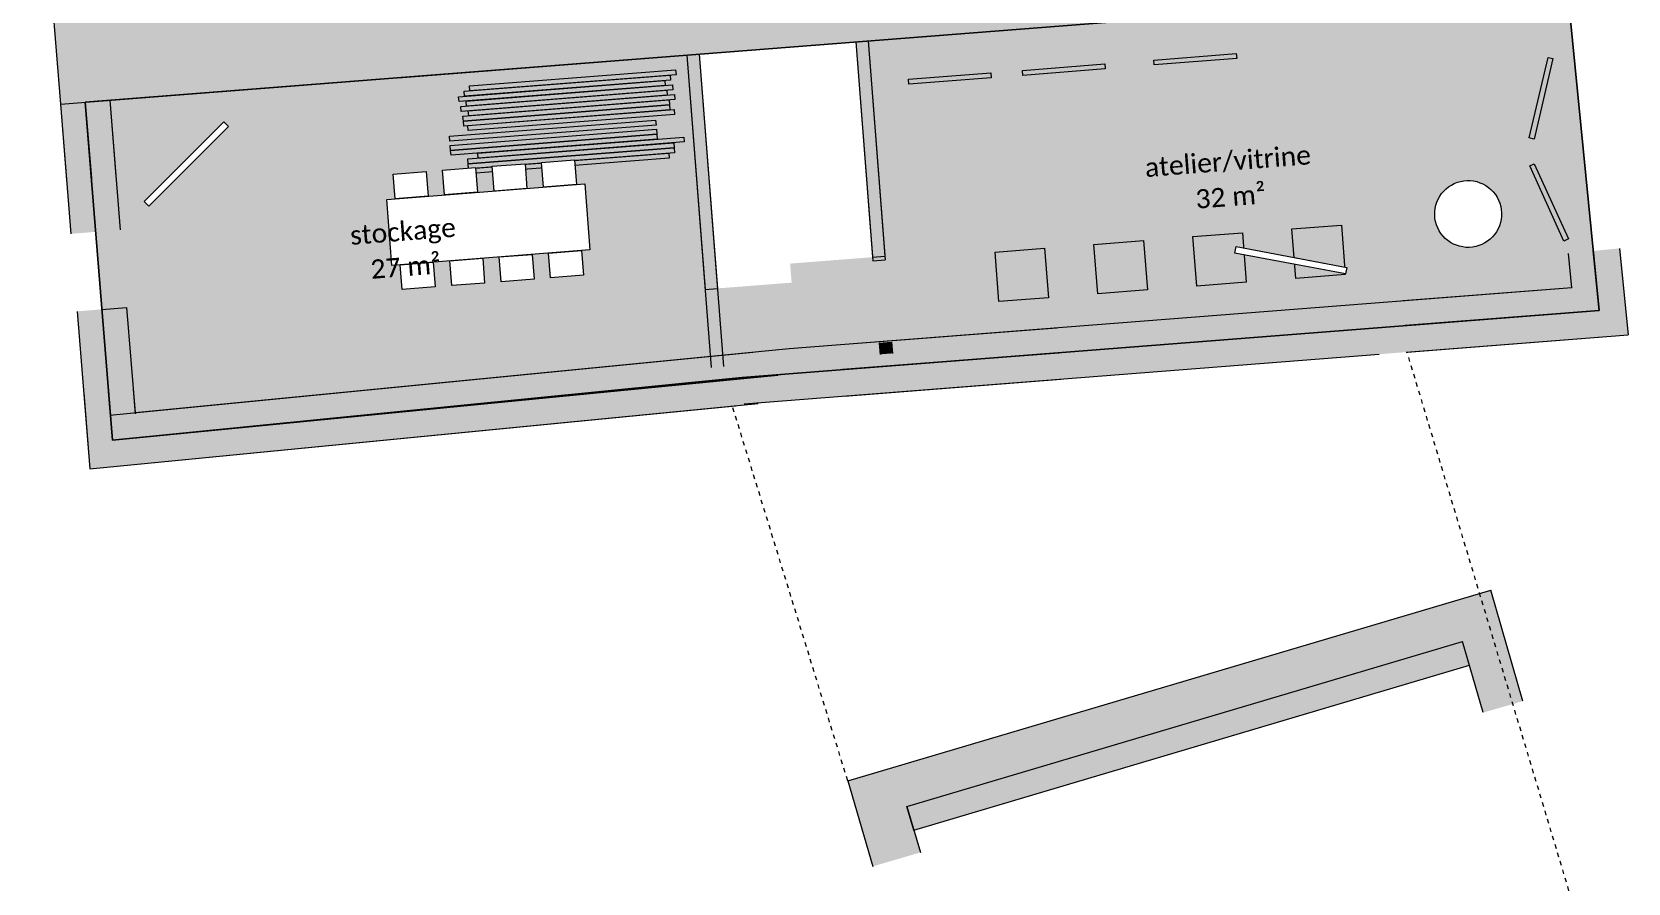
# Model space of a CAD drawing. Header units: centimetres. Extents: x 10781134 to 11746451, y 12092156 to 13482166.
# Drawn here: x 11710061 to 11711991, y 12096454 to 12097483 of the extents above; entities that cross this region are included whole.
import ezdxf

# ---------------------------------------------------------------- set-up
doc = ezdxf.new("R2010")
doc.units = ezdxf.units.CM
doc.header["$LTSCALE"] = 5
doc.linetypes.add('Lijnpatroon-1', pattern=[2.12, 1.06, -1.06])
doc.linetypes.add('Lijnpatroon-11', pattern=[1.058075, 0.705383, -0.352692])
for name, color, linetype, lineweight, true_color in [('_Nieuw-1 stippelijn', 7, 'Lijnpatroon-1', 5, 0xc2324a9a), ('_Nieuw-4 massa', 7, 'Continuous', 5, 0xc2324a9a), ('Lijnen-meubilair los', 7, 'Continuous', 5, 0xc24c4c4c), ('Oppervlakte-netto', 5, 'Continuous', 5, 0xc20000ff)]:
    doc.layers.add(name, color=color, linetype=linetype, lineweight=lineweight, true_color=true_color)
for name, color, linetype, lineweight in [('Bestaand-4 massa', 7, 'Continuous', 5), ('Lijnen-meubilair vast', 7, 'Continuous', 5), ('Tekst-ruimtelabel', 7, 'Lijnpatroon-11', 13)]:
    doc.layers.add(name, color=color, linetype=linetype, lineweight=lineweight)
doc.layers.add('Tekst-ruimtelabel-corrigé', color=7, linetype='Lijnpatroon-11')
doc.styles.add('Corbel', font='')
doc.styles.get('Corbel').set_extended_font_data('Corbel')

# ---------------------------------------------------------------- blocks, each defined once
blk = doc.blocks.new('Groep-28')
at = {"color": 255}
blk.add_wipeout([(-4299136.7, -3891869.4), (-4298897.5, -3891850.7), (-4298891.2, -3891930.4), (-4299130.5, -3891949.2)], dxfattribs=at).dxf.layer = 'Lijnen-meubilair los'
at = {"layer": 'Lijnen-meubilair los', "flags": 128}
blk.add_lwpolyline([(-4299136.7, -3891869.4), (-4298897.5, -3891850.7), (-4298891.2, -3891930.4), (-4299130.5, -3891949.2)], close=True, dxfattribs=at)
at = {"color": 255}
for points in [[(-4299126.8, -3891868.6), (-4299129.1, -3891838.7), (-4299089.2, -3891835.6), (-4299086.9, -3891865.5)], [(-4299066.9, -3891863.9), (-4299069.3, -3891834), (-4299029.4, -3891830.9), (-4299027.1, -3891860.8)], [(-4299007.1, -3891859.3), (-4299009.5, -3891829.3), (-4298969.6, -3891826.2), (-4298967.3, -3891856.1)], [(-4298947.3, -3891854.6), (-4298949.7, -3891824.7), (-4298909.8, -3891821.5), (-4298907.4, -3891851.4)], [(-4298998.5, -3891968.9), (-4299000.9, -3891939), (-4298961, -3891935.9), (-4298958.7, -3891965.8)], [(-4298938.7, -3891964.2), (-4298941.1, -3891934.3), (-4298901.2, -3891931.2), (-4298898.8, -3891961.1)], [(-4299118.2, -3891978.3), (-4299120.5, -3891948.4), (-4299080.6, -3891945.3), (-4299078.3, -3891975.2)], [(-4299058.3, -3891973.6), (-4299060.7, -3891943.7), (-4299020.8, -3891940.6), (-4299018.5, -3891970.5)]]:
    blk.add_wipeout(points, dxfattribs=at).dxf.layer = 'Lijnen-meubilair los'
at = {"layer": 'Lijnen-meubilair los', "flags": 128}
for points in [[(-4299126.8, -3891868.6), (-4299129.1, -3891838.7), (-4299089.2, -3891835.6), (-4299086.9, -3891865.5)], [(-4299066.9, -3891863.9), (-4299069.3, -3891834), (-4299029.4, -3891830.9), (-4299027.1, -3891860.8)], [(-4299007.1, -3891859.3), (-4299009.5, -3891829.3), (-4298969.6, -3891826.2), (-4298967.3, -3891856.1)], [(-4298947.3, -3891854.6), (-4298949.7, -3891824.7), (-4298909.8, -3891821.5), (-4298907.4, -3891851.4)], [(-4298998.5, -3891968.9), (-4299000.9, -3891939), (-4298961, -3891935.9), (-4298958.7, -3891965.8)], [(-4298938.7, -3891964.2), (-4298941.1, -3891934.3), (-4298901.2, -3891931.2), (-4298898.8, -3891961.1)], [(-4299118.2, -3891978.3), (-4299120.5, -3891948.4), (-4299080.6, -3891945.3), (-4299078.3, -3891975.2)], [(-4299058.3, -3891973.6), (-4299060.7, -3891943.7), (-4299020.8, -3891940.6), (-4299018.5, -3891970.5)]]:
    blk.add_lwpolyline(points, close=True, dxfattribs=at)

msp = doc.modelspace()

# ---------------------------------------------------------------- hatches: boundary and pattern name
at = {"layer": 'Oppervlakte-netto', "linetype": 'Continuous', "lineweight": 0, "true_color": 0x0000bf}
msp.add_hatch(color=33, dxfattribs=at).paths.add_polyline_path([(11710163, 12097308.6), (11710133.2, 12097306.2), (11710154, 12097049), (11710183.7, 12097051.4), (11710186, 12097022.4), (11710881.6, 12097090.5), (11710853.1, 12097455), (11710155.6, 12097400.4)])
at = {"layer": 'Tekst-ruimtelabel', "linetype": 'Continuous', "lineweight": 0, "true_color": 0x0000bf}
msp.add_hatch(color=41, dxfattribs=at).paths.add_polyline_path([(11711719.4, 12097157.9), (11711923.5, 12097173.8), (11711919.4, 12097215.3), (11711949.3, 12097218.3), (11711922, 12097496.9), (11711892.1, 12097494), (11711888.1, 12097535.5), (11711888.8, 12097536.1), (11711072.4, 12097472.2), (11711079.8, 12097380.3), (11711084.5, 12097318.3), (11711100.8, 12097109.5), (11711300.6, 12097125.1), (11711303, 12097095.2), (11711721.7, 12097128)])

# ---------------------------------------------------------------- linework, layer by layer
at = {"layer": '_Nieuw-1 stippelijn'}
for p, q in [((11711941.3, 12096373.9), (11711724.2, 12097096.1)), ((11711047.8, 12096577.8), (11710908.4, 12097030.8))]:
    msp.add_line(p, q, dxfattribs=at)
at = {"layer": '_Nieuw-4 massa'}
for p, q in [((11711057.5, 12097471), (11711078.2, 12097206.4)), ((11711057.5, 12097471), (11711077.9, 12097210.8)), ((11711072.4, 12097472.2), (11711093.1, 12097207.6)), ((11711072.4, 12097472.2), (11711092.8, 12097211.9)), ((11710853.1, 12097455), (11710882.7, 12097077.3)), ((11710868.1, 12097456.2), (11710897.6, 12097078.5)), ((11710868.1, 12097456.1), (11710890.2, 12097173)), ((11710125.7, 12097398), (11710133.1, 12097306.2)), ((11710125.7, 12097398), (11710138.3, 12097241.4)), ((11710155.6, 12097400.4), (11710163, 12097308.6)), ((11710155.6, 12097400.4), (11710168.2, 12097243.8)), ((11711956.3, 12097146.3), (11711949.3, 12097218.3)), ((11711956.3, 12097146.3), (11711949.3, 12097218.3)), ((11711077.9, 12097210.8), (11711092.8, 12097211.9)), ((11711078.2, 12097206.4), (11711093.1, 12097207.6)), ((11711923.5, 12097173.8), (11711919.4, 12097215.3)), ((11711923.5, 12097173.8), (11711919.4, 12097215.3)), ((11710875.3, 12097171.9), (11710890.2, 12097173)), ((11711923.5, 12097173.8), (11711719.4, 12097157.9)), ((11710146, 12097147.7), (11710175.9, 12097150.1)), ((11710146, 12097147.7), (11710158.7, 12096989.6)), ((11710175.9, 12097150.1), (11710186.2, 12097022.5)), ((11711956.3, 12097146.3), (11710979.9, 12097069.9)), ((11711956.3, 12097146.3), (11711721.7, 12097128)), ((11711300.6, 12097125.1), (11711039.1, 12097104.7)), ((11711086, 12097106.7), (11711100.9, 12097107.9)), ((11711086, 12097106.7), (11711087, 12097093.3)), ((11711100.9, 12097107.9), (11711102, 12097094.5)), ((11710933.3, 12097095.5), (11710155.8, 12097019.5)), ((11710977.2, 12097099.8), (11710186.2, 12097022.5)), ((11711303, 12097095.2), (11711041.5, 12097074.8)), ((11710979.9, 12097069.9), (11710158.7, 12096989.6)), ((11710936.2, 12097065.7), (11710158.7, 12096989.6)), ((11710153.8, 12097049), (11710156.2, 12097018.8)), ((11710183.7, 12097051.4), (11710186.1, 12097021.2)), ((11711119.4, 12096546.9), (11711791.2, 12096746.1)), ((11711127.9, 12096518.1), (11711799.7, 12096717.4)), ((11711127.9, 12096518.1), (11711119.4, 12096546.9))]:
    msp.add_line(p, q, dxfattribs=at)
at = {"layer": '_Nieuw-4 massa', "color": 175, "true_color": 0x0000ff}
for points in [[(11711057.5, 12097471), (11711072.4, 12097472.2), (11711078.2, 12097206.4), (11711093.1, 12097207.6)], [(11711057.5, 12097471), (11711072.4, 12097472.2), (11711077.9, 12097210.8), (11711092.8, 12097211.9)], [(11710853.1, 12097455), (11710868.1, 12097456.2), (11710882.7, 12097077.3), (11710897.6, 12097078.5)], [(11710125.7, 12097398), (11710155.6, 12097400.4), (11710133.1, 12097306.2), (11710163, 12097308.6)], [(11710125.7, 12097398), (11710155.6, 12097400.4), (11710138.3, 12097241.4), (11710168.2, 12097243.8)], [(11711956.3, 12097146.3), (11711923.5, 12097173.8), (11711949.3, 12097218.3), (11711919.4, 12097215.3)], [(11711956.3, 12097146.3), (11711923.5, 12097173.8), (11711949.3, 12097218.3), (11711919.4, 12097215.3)], [(11711923.5, 12097173.8), (11711956.3, 12097146.3), (11711719.4, 12097157.9), (11711721.7, 12097128)], [(11710146, 12097147.7), (11710175.9, 12097150.1), (11710158.7, 12096989.6), (11710186.2, 12097022.5)], [(11711300.6, 12097125.1), (11711303, 12097095.2), (11711039.1, 12097104.7), (11711041.5, 12097074.8)], [(11711086, 12097106.7), (11711100.9, 12097107.9), (11711087, 12097093.3), (11711102, 12097094.5)], [(11710933.3, 12097095.5), (11710936.2, 12097065.7), (11710155.8, 12097019.5), (11710158.7, 12096989.6)], [(11710977.2, 12097099.8), (11710979.9, 12097069.9), (11710186.2, 12097022.5), (11710158.7, 12096989.6)], [(11710153.8, 12097049), (11710183.7, 12097051.4), (11710156.2, 12097018.8), (11710186.1, 12097021.2)], [(11711127.9, 12096518.1), (11711119.4, 12096546.9), (11711799.7, 12096717.4), (11711791.2, 12096746.1)]]:
    msp.add_solid(points, dxfattribs=at)
at = {"layer": 'Bestaand-4 massa'}
for p, q in [((11710014.9, 12098404.4), (11710095.8, 12097395.6)), ((11710067.7, 12097745.8), (11710095.8, 12097395.6)), ((11710504.4, 12097427.7), (11711537.1, 12097508.6)), ((11711072.4, 12097472.2), (11711576.9, 12097511.7)), ((11710868.1, 12097456.1), (11711057.5, 12097471)), ((11710125.9, 12097398), (11710379.8, 12097417.9)), ((11710095.8, 12097395.6), (11710096, 12097395.7)), ((11710096, 12097395.7), (11710103.4, 12097303.8)), ((11710096, 12097395.7), (11710108.6, 12097239)), ((11710125.9, 12097398), (11710133.3, 12097306.2)), ((11710125.9, 12097398), (11710138.5, 12097241.4)), ((11711949.3, 12097218.3), (11711956.3, 12097146.3)), ((11711949.3, 12097218.3), (11711956.3, 12097146.3)), ((11711981.1, 12097221.4), (11711991.4, 12097117)), ((11711981.1, 12097221.4), (11711991.4, 12097117)), ((11710116.1, 12097145.3), (11710131.4, 12096954.8)), ((11710146, 12097147.7), (11710158.7, 12096989.6)), ((11710920.4, 12097065.3), (11711956.3, 12097146.3)), ((11711721.7, 12097128), (11711956.3, 12097146.3)), ((11711723.1, 12097096), (11711991.4, 12097117)), ((11711724.2, 12097096.1), (11711991.4, 12097117)), ((11710922.8, 12097033.4), (11711690.5, 12097093.4)), ((11711041.5, 12097074.8), (11711303, 12097095.2)), ((11710158.7, 12096989.6), (11710963.5, 12097068.3)), ((11710158.7, 12096989.6), (11710936.2, 12097065.7)), ((11710920.4, 12097065.3), (11710936.8, 12097066.6)), ((11711044, 12097042.8), (11711305.5, 12097063.3)), ((11710124.1, 12097046.6), (11710131.4, 12096954.8)), ((11710154, 12097049), (11710158.7, 12096989.6)), ((11710131.4, 12096954.8), (11710939.4, 12097033.8)), ((11710131.4, 12096954.8), (11710912, 12097031.1)), ((11710922.8, 12097033.4), (11710939.3, 12097034.7)), ((11711047.8, 12096577.8), (11711825.3, 12096808.4)), ((11711864.2, 12096674.1), (11711825.3, 12096808.4)), ((11711119.4, 12096546.9), (11711791.3, 12096746.2)), ((11711816.2, 12096660.2), (11711791.3, 12096746.2)), ((11711047.8, 12096577.8), (11711078.1, 12096474.3)), ((11711119.4, 12096546.9), (11711135.7, 12096491.2))]:
    msp.add_line(p, q, dxfattribs=at)
for points in [[(11710125.9, 12097398), (11710125.9, 12097398), (11710158.7, 12096989.6), (11710158.7, 12096989.6), (11710125.9, 12097398)], [(11710920.4, 12097065.3), (11710920.4, 12097065.3), (11711956.3, 12097146.3), (11711956.3, 12097146.3), (11710920.4, 12097065.3)], [(11710158.7, 12096989.6), (11710158.7, 12096989.6), (11710920.4, 12097065.3), (11710920.4, 12097065.3), (11710158.7, 12096989.6)]]:
    msp.add_lwpolyline(points, dxfattribs=at)
at = {"layer": 'Bestaand-4 massa', "color": 7}
for points in [[(11710014.9, 12098404.4), (11710118.7, 12098316.9), (11710095.8, 12097395.6), (11710181.5, 12097534.1)], [(11710095.8, 12097395.6), (11710181.5, 12097534.1), (11710067.7, 12097745.8), (11710163.9, 12097753.5)], [(11710504.4, 12097427.7), (11710494.2, 12097558.6), (11711537.1, 12097508.6), (11711526.8, 12097639.5)], [(11710369.5, 12097548.8), (11710181.5, 12097534.1), (11710379.8, 12097417.9), (11710095.8, 12097395.6)], [(11710133.3, 12097306.2), (11710125.9, 12097398), (11710103.4, 12097303.8), (11710096, 12097395.7)], [(11710138.5, 12097241.4), (11710125.9, 12097398), (11710108.6, 12097239), (11710096, 12097395.7)], [(11711949.3, 12097218.3), (11711981.1, 12097221.4), (11711956.3, 12097146.3), (11711991.4, 12097117)], [(11711949.3, 12097218.3), (11711981.1, 12097221.4), (11711956.3, 12097146.3), (11711991.4, 12097117)], [(11710116.1, 12097145.3), (11710146, 12097147.7), (11710131.4, 12096954.8), (11710158.7, 12096989.6)], [(11710922.8, 12097033.4), (11710920.4, 12097065.3), (11711991.4, 12097117), (11711956.3, 12097146.3)], [(11711724.2, 12097096.1), (11711721.7, 12097128), (11711991.4, 12097117), (11711956.3, 12097146.3)], [(11711044, 12097042.8), (11711041.5, 12097074.8), (11711305.5, 12097063.3), (11711303, 12097095.2)], [(11710131.4, 12096954.8), (11710158.7, 12096989.6), (11710912, 12097031.1), (11710963.5, 12097068.3)], [(11710131.4, 12096954.8), (11710158.7, 12096989.6), (11710939.4, 12097033.8), (11710936.2, 12097065.7)], [(11710922.8, 12097033.4), (11710920.4, 12097065.3), (11710939.3, 12097034.7), (11710936.8, 12097066.6)], [(11710124.1, 12097046.6), (11710154, 12097049), (11710131.4, 12096954.8), (11710158.7, 12096989.6)], [(11711119.4, 12096546.9), (11711047.8, 12096577.8), (11711791.3, 12096746.2), (11711825.3, 12096808.4)], [(11711864.2, 12096674.1), (11711816.2, 12096660.2), (11711825.3, 12096808.4), (11711791.3, 12096746.2)], [(11711047.8, 12096577.8), (11711119.4, 12096546.9), (11711078.1, 12096474.3), (11711135.7, 12096491.2)]]:
    msp.add_solid(points, dxfattribs=at)

# ---------------------------------------------------------------- texts
at = {"layer": 'Tekst-ruimtelabel', "attachment_point": 2, "rotation": 4.4795, "line_spacing_factor": 1.119614, "style": 'Corbel'}
for s, insert, char_height in [('atelier/vitrine\\P32 m² ', (11711506.5, 12097338.3), 22.967), ('stockage\\P27 m² ', (11710509.1, 12097253.5), 22.97)]:
    msp.add_mtext(s, dxfattribs=dict(at, insert=insert, char_height=char_height))
at = {"layer": 'Tekst-ruimtelabel-corrigé', "insert": (11711506.5, 12097338.3), "char_height": 22.967, "attachment_point": 2, "rotation": 4.4795, "line_spacing_factor": 1.119614, "style": 'Corbel'}
msp.add_mtext('atelier/vitrine\\P32 m² ', dxfattribs=at)

# ---------------------------------------------------------------- next in the draw order: wipeouts: each hides what was drawn before it
at = {"color": 255}
for points in [[(11711418, 12097449.1), (11711517.7, 12097456.9), (11711518.2, 12097450.9), (11711418.5, 12097443.1)], [(11711871.8, 12097354.9), (11711894.7, 12097452.3), (11711900.5, 12097450.9), (11711877.7, 12097353.5)], [(11710590.5, 12097417.8), (11710839.7, 12097437.4), (11710840.2, 12097431.4), (11710591, 12097411.9)], [(11711121.2, 12097425.8), (11711220.9, 12097433.6), (11711221.4, 12097427.6), (11711121.7, 12097419.8)], [(11711259.2, 12097436.6), (11711358.9, 12097444.4), (11711359.3, 12097438.5), (11711259.6, 12097430.6)], [(11711878, 12097323.8), (11711919.3, 12097232.8), (11711913.9, 12097230.3), (11711872.5, 12097321.4)], [(11711465.2, 12097235.6), (11711525, 12097240.3), (11711529.7, 12097180.4), (11711469.9, 12097175.8)], [(11711584.9, 12097244.9), (11711644.7, 12097249.6), (11711649.4, 12097189.8), (11711589.5, 12097185.1)], [(11711226, 12097216.9), (11711285.8, 12097221.5), (11711290.5, 12097161.7), (11711230.6, 12097157)], [(11711345.6, 12097226.2), (11711405.4, 12097230.9), (11711410.1, 12097171.1), (11711350.3, 12097166.4)]]:
    msp.add_wipeout(points, dxfattribs=at).dxf.layer = 'Lijnen-meubilair los'

# ---------------------------------------------------------------- next in the draw order: linework, layer by layer
at = {"layer": '_Nieuw-4 massa'}
msp.add_line((11711923.5, 12097173.8), (11710977.2, 12097099.8), dxfattribs=at)
at = {"layer": '_Nieuw-4 massa', "color": 175, "true_color": 0x0000ff}
msp.add_solid([(11711923.5, 12097173.8), (11711956.3, 12097146.3), (11710977.2, 12097099.8), (11710979.9, 12097069.9)], dxfattribs=at)
at = {"layer": 'Bestaand-4 massa'}
msp.add_line((11710741, 12097446.2), (11710853.1, 12097455), dxfattribs=at)
msp.add_lwpolyline([(11711956.3, 12097146.3), (11711956.3, 12097146.3), (11711917.9, 12097538.4), (11711917.9, 12097538.4), (11711956.3, 12097146.3)], dxfattribs=at)
at = {"layer": 'Bestaand-4 massa', "color": 7}
msp.add_solid([(11710741, 12097446.2), (11710730.7, 12097577.1), (11711576.9, 12097511.7), (11711566.7, 12097642.6)], dxfattribs=at)
at = {"layer": 'Lijnen-meubilair los', "flags": 128}
for points in [[(11711418, 12097449.1), (11711517.7, 12097456.9), (11711518.2, 12097450.9), (11711418.5, 12097443.1)], [(11711871.8, 12097354.9), (11711894.7, 12097452.3), (11711900.5, 12097450.9), (11711877.7, 12097353.5)], [(11710590.5, 12097417.8), (11710839.7, 12097437.4), (11710840.2, 12097431.4), (11710591, 12097411.9)], [(11711121.2, 12097425.8), (11711220.9, 12097433.6), (11711221.4, 12097427.6), (11711121.7, 12097419.8)], [(11711259.2, 12097436.6), (11711358.9, 12097444.4), (11711359.3, 12097438.5), (11711259.6, 12097430.6)], [(11711878, 12097323.8), (11711919.3, 12097232.8), (11711913.9, 12097230.3), (11711872.5, 12097321.4)], [(11711465.2, 12097235.6), (11711525, 12097240.3), (11711529.7, 12097180.4), (11711469.9, 12097175.8)], [(11711584.9, 12097244.9), (11711644.7, 12097249.6), (11711649.4, 12097189.8), (11711589.5, 12097185.1)], [(11711226, 12097216.9), (11711285.8, 12097221.5), (11711290.5, 12097161.7), (11711230.6, 12097157)], [(11711345.6, 12097226.2), (11711405.4, 12097230.9), (11711410.1, 12097171.1), (11711350.3, 12097166.4)]]:
    msp.add_lwpolyline(points, close=True, dxfattribs=at)

# ---------------------------------------------------------------- next in the draw order: wipeouts: each hides what was drawn before it
at = {"color": 255}
msp.add_wipeout([(11710584, 12097411.3), (11710833.2, 12097430.9), (11710833.7, 12097424.9), (11710584.4, 12097405.3)], dxfattribs=at).dxf.layer = 'Lijnen-meubilair los'

# ---------------------------------------------------------------- next in the draw order: linework, layer by layer
at = {"layer": 'Lijnen-meubilair los', "flags": 128}
msp.add_lwpolyline([(11710584, 12097411.3), (11710833.2, 12097430.9), (11710833.7, 12097424.9), (11710584.4, 12097405.3)], close=True, dxfattribs=at)

# ---------------------------------------------------------------- next in the draw order: wipeouts: each hides what was drawn before it
at = {"color": 255}
msp.add_wipeout([(11710577.4, 12097404.8), (11710826.7, 12097424.3), (11710827.1, 12097418.3), (11710577.9, 12097398.8)], dxfattribs=at).dxf.layer = 'Lijnen-meubilair los'

# ---------------------------------------------------------------- next in the draw order: linework, layer by layer
at = {"layer": 'Lijnen-meubilair los', "flags": 128}
msp.add_lwpolyline([(11710577.4, 12097404.8), (11710826.7, 12097424.3), (11710827.1, 12097418.3), (11710577.9, 12097398.8)], close=True, dxfattribs=at)

# ---------------------------------------------------------------- next in the draw order: wipeouts: each hides what was drawn before it
at = {"color": 255}
msp.add_wipeout([(11710586.5, 12097399.5), (11710835.8, 12097419.1), (11710836.2, 12097413.1), (11710587, 12097393.5)], dxfattribs=at).dxf.layer = 'Lijnen-meubilair los'

# ---------------------------------------------------------------- next in the draw order: linework, layer by layer
at = {"layer": 'Lijnen-meubilair los', "flags": 128}
msp.add_lwpolyline([(11710586.5, 12097399.5), (11710835.8, 12097419.1), (11710836.2, 12097413.1), (11710587, 12097393.5)], close=True, dxfattribs=at)

# ---------------------------------------------------------------- next in the draw order: wipeouts: each hides what was drawn before it
at = {"color": 255}
msp.add_wipeout([(11710580, 12097393), (11710829.2, 12097412.5), (11710829.7, 12097406.6), (11710580.5, 12097387)], dxfattribs=at).dxf.layer = 'Lijnen-meubilair los'

# ---------------------------------------------------------------- next in the draw order: linework, layer by layer
at = {"layer": 'Lijnen-meubilair los', "flags": 128}
msp.add_lwpolyline([(11710580, 12097393), (11710829.2, 12097412.5), (11710829.7, 12097406.6), (11710580.5, 12097387)], close=True, dxfattribs=at)

# ---------------------------------------------------------------- next in the draw order: wipeouts: each hides what was drawn before it
at = {"color": 255}
msp.add_wipeout([(11710589.1, 12097387.7), (11710838.3, 12097407.3), (11710838.8, 12097401.3), (11710589.6, 12097381.7)], dxfattribs=at).dxf.layer = 'Lijnen-meubilair los'

# ---------------------------------------------------------------- next in the draw order: linework, layer by layer
at = {"layer": 'Lijnen-meubilair los', "flags": 128}
msp.add_lwpolyline([(11710589.1, 12097387.7), (11710838.3, 12097407.3), (11710838.8, 12097401.3), (11710589.6, 12097381.7)], close=True, dxfattribs=at)

# ---------------------------------------------------------------- next in the draw order: wipeouts: each hides what was drawn before it
at = {"color": 255}
msp.add_wipeout([(11710582.6, 12097381.3), (11710831.9, 12097400.8), (11710832.3, 12097394.8), (11710583.1, 12097375.3)], dxfattribs=at).dxf.layer = 'Lijnen-meubilair los'

# ---------------------------------------------------------------- next in the draw order: linework, layer by layer
at = {"layer": 'Lijnen-meubilair los', "flags": 128}
msp.add_lwpolyline([(11710582.6, 12097381.3), (11710831.9, 12097400.8), (11710832.3, 12097394.8), (11710583.1, 12097375.3)], close=True, dxfattribs=at)

# ---------------------------------------------------------------- next in the draw order: wipeouts: each hides what was drawn before it
at = {"color": 255}
msp.add_wipeout([(11710583.1, 12097375.3), (11710832.3, 12097394.9), (11710832.8, 12097388.9), (11710583.6, 12097369.3)], dxfattribs=at).dxf.layer = 'Lijnen-meubilair los'

# ---------------------------------------------------------------- next in the draw order: linework, layer by layer
at = {"layer": 'Lijnen-meubilair los', "flags": 128}
msp.add_lwpolyline([(11710583.1, 12097375.3), (11710832.3, 12097394.9), (11710832.8, 12097388.9), (11710583.6, 12097369.3)], close=True, dxfattribs=at)

# ---------------------------------------------------------------- next in the draw order: wipeouts: each hides what was drawn before it
at = {"color": 255}
msp.add_wipeout([(11710588.6, 12097369.8), (11710837.9, 12097389.4), (11710838.3, 12097383.4), (11710589.1, 12097363.8)], dxfattribs=at).dxf.layer = 'Lijnen-meubilair los'

# ---------------------------------------------------------------- next in the draw order: linework, layer by layer
at = {"layer": 'Bestaand-4 massa'}
msp.add_line((11710095.8, 12097395.6), (11710616.4, 12097436.4), dxfattribs=at)
msp.add_lwpolyline([(11711917.9, 12097538.4), (11711917.9, 12097538.4), (11710125.9, 12097398), (11710125.9, 12097398), (11711917.9, 12097538.4)], dxfattribs=at)
at = {"layer": 'Bestaand-4 massa', "color": 7}
msp.add_solid([(11710095.8, 12097395.6), (11710181.5, 12097534.1), (11710616.4, 12097436.4), (11710606.1, 12097567.3)], dxfattribs=at)
at = {"layer": 'Lijnen-meubilair los', "flags": 128}
msp.add_lwpolyline([(11710588.6, 12097369.8), (11710837.9, 12097389.4), (11710838.3, 12097383.4), (11710589.1, 12097363.8)], close=True, dxfattribs=at)

# ---------------------------------------------------------------- next in the draw order: wipeouts: each hides what was drawn before it
at = {"color": 255}
msp.add_wipeout([(11710566.4, 12097357), (11710815.6, 12097376.5), (11710816.1, 12097370.5), (11710566.8, 12097351)], dxfattribs=at).dxf.layer = 'Lijnen-meubilair los'

# ---------------------------------------------------------------- next in the draw order: linework, layer by layer
at = {"layer": 'Lijnen-meubilair los', "flags": 128}
msp.add_lwpolyline([(11710566.4, 12097357), (11710815.6, 12097376.5), (11710816.1, 12097370.5), (11710566.8, 12097351)], close=True, dxfattribs=at)

# ---------------------------------------------------------------- next in the draw order: wipeouts: each hides what was drawn before it
at = {"color": 255}
msp.add_wipeout([(11710567.2, 12097345.9), (11710816.5, 12097365.5), (11710816.9, 12097359.5), (11710567.7, 12097339.9)], dxfattribs=at).dxf.layer = 'Lijnen-meubilair los'

# ---------------------------------------------------------------- next in the draw order: linework, layer by layer
at = {"layer": 'Lijnen-meubilair los', "flags": 128}
msp.add_lwpolyline([(11710567.2, 12097345.9), (11710816.5, 12097365.5), (11710816.9, 12097359.5), (11710567.7, 12097339.9)], close=True, dxfattribs=at)

# ---------------------------------------------------------------- next in the draw order: wipeouts: each hides what was drawn before it
at = {"color": 255}
msp.add_wipeout([(11710567.7, 12097339.9), (11710816.9, 12097359.5), (11710817.4, 12097353.5), (11710568.2, 12097334)], dxfattribs=at).dxf.layer = 'Lijnen-meubilair los'

# ---------------------------------------------------------------- next in the draw order: linework, layer by layer
at = {"layer": 'Lijnen-meubilair los', "flags": 128}
msp.add_lwpolyline([(11710567.7, 12097339.9), (11710816.9, 12097359.5), (11710817.4, 12097353.5), (11710568.2, 12097334)], close=True, dxfattribs=at)

# ---------------------------------------------------------------- next in the draw order: wipeouts: each hides what was drawn before it
at = {"color": 255}
msp.add_wipeout([(11710600.4, 12097336.5), (11710849.6, 12097356), (11710850.1, 12097350.1), (11710600.8, 12097330.5)], dxfattribs=at).dxf.layer = 'Lijnen-meubilair los'

# ---------------------------------------------------------------- next in the draw order: linework, layer by layer
at = {"layer": '_Nieuw-4 massa'}
msp.add_line((11710853.1, 12097455), (11710875.3, 12097171.9), dxfattribs=at)
at = {"layer": '_Nieuw-4 massa', "color": 175, "true_color": 0x0000ff}
msp.add_solid([(11710853.1, 12097455), (11710868.1, 12097456.1), (11710875.3, 12097171.9), (11710890.2, 12097173)], dxfattribs=at)
at = {"layer": 'Lijnen-meubilair los', "flags": 128}
msp.add_lwpolyline([(11710600.4, 12097336.5), (11710849.6, 12097356), (11710850.1, 12097350.1), (11710600.8, 12097330.5)], close=True, dxfattribs=at)

# ---------------------------------------------------------------- next in the draw order: wipeouts: each hides what was drawn before it
at = {"color": 255}
msp.add_wipeout([(11710588.3, 12097329.5), (11710837.5, 12097349.1), (11710838, 12097343.1), (11710588.8, 12097323.5)], dxfattribs=at).dxf.layer = 'Lijnen-meubilair los'

# ---------------------------------------------------------------- next in the draw order: linework, layer by layer
at = {"layer": 'Lijnen-meubilair los', "flags": 128}
msp.add_lwpolyline([(11710588.3, 12097329.5), (11710837.5, 12097349.1), (11710838, 12097343.1), (11710588.8, 12097323.5)], close=True, dxfattribs=at)

# ---------------------------------------------------------------- next in the draw order: wipeouts: each hides what was drawn before it
at = {"color": 255}
msp.add_wipeout([(11710588.8, 12097323.5), (11710838, 12097343.1), (11710838.5, 12097337.1), (11710589.2, 12097317.6)], dxfattribs=at).dxf.layer = 'Lijnen-meubilair los'

# ---------------------------------------------------------------- next in the draw order: linework, layer by layer
at = {"layer": 'Lijnen-meubilair los', "flags": 128}
msp.add_lwpolyline([(11710588.8, 12097323.5), (11710838, 12097343.1), (11710838.5, 12097337.1), (11710589.2, 12097317.6)], close=True, dxfattribs=at)

# ---------------------------------------------------------------- next in the draw order: wipeouts: each hides what was drawn before it
at = {"color": 255}
msp.add_wipeout([(11710582.2, 12097317), (11710831.5, 12097336.6), (11710831.9, 12097330.6), (11710582.7, 12097311)], dxfattribs=at).dxf.layer = 'Lijnen-meubilair los'

# ---------------------------------------------------------------- next in the draw order: hatches: boundary and pattern name
at = {"layer": 'Tekst-ruimtelabel', "linetype": 'Continuous', "lineweight": 0, "true_color": 0x0000bf}
h = msp.add_hatch(color=41, dxfattribs=at)
h.paths.add_polyline_path([(11710972, 12097464.3), (11710155.6, 12097400.4), (11710163, 12097308.6), (11710167.6, 12097246.5), (11710186.2, 12097022.5), (11710815.3, 12097084), (11711006.7, 12097102.1), (11711039.1, 12097104.7), (11711039.1, 12097104.7), (11711923.5, 12097173.8), (11711919.4, 12097215.3), (11711949.3, 12097218.3), (11711922, 12097496.9), (11711892.1, 12097494), (11711888.8, 12097536.1), (11711888.9, 12097536.2)])
h.paths.add_polyline_path([(11711077.9, 12097210.8), (11710978.2, 12097203), (11710980, 12097180), (11710890.2, 12097173), (11710868.1, 12097456.2), (11711057.5, 12097471)])

# ---------------------------------------------------------------- next in the draw order: linework, layer by layer
at = {"layer": 'Bestaand-4 massa'}
msp.add_lwpolyline([(11710125.9, 12097398), (11710158.7, 12096989.6), (11710920.4, 12097065.3), (11711956.3, 12097146.3), (11711917.9, 12097538.4), (11710125.9, 12097398)], dxfattribs=at)
msp.add_lwpolyline([(11710125.9, 12097398), (11710158.7, 12096989.6), (11710920.4, 12097065.3), (11711956.3, 12097146.3), (11711917.9, 12097538.4), (11710125.9, 12097398)], dxfattribs=at)
at = {"layer": 'Lijnen-meubilair los', "flags": 128}
msp.add_lwpolyline([(11710582.2, 12097317), (11710831.5, 12097336.6), (11710831.9, 12097330.6), (11710582.7, 12097311)], close=True, dxfattribs=at)

# ---------------------------------------------------------------- next in the draw order: block references
at = {"layer": 'Lijnen-meubilair los', "color": 7}
msp.add_blockref('Groep-28', (16009627.3, 15989150), dxfattribs=at)

# ---------------------------------------------------------------- next in the draw order: wipeouts: each hides what was drawn before it
at = {"color": 255}
for points, layer in [([(11710299.1, 12097368.7), (11710202.9, 12097272.6), (11710197.3, 12097278.2), (11710293.4, 12097374.4)], 'Lijnen-meubilair los'), ([(11711517.5, 12097223.5), (11711651.2, 12097198.4), (11711649.7, 12097190.5), (11711516, 12097215.6)], 'Lijnen-meubilair los'), ([(11711833, 12097283.2), (11711834.8, 12097279.7), (11711836.3, 12097276), (11711837.4, 12097272.2), (11711838.1, 12097268.3), (11711838.4, 12097264.3), (11711838.4, 12097260.4), (11711837.9, 12097256.4), (11711837.1, 12097252.5), (11711835.8, 12097248.8), (11711834.3, 12097245.1), (11711832.3, 12097241.6), (11711830.1, 12097238.4), (11711827.5, 12097235.4), (11711824.7, 12097232.6), (11711821.6, 12097230.1), (11711818.2, 12097228), (11711814.7, 12097226.2), (11711811, 12097224.7), (11711807.2, 12097223.6), (11711803.3, 12097222.9), (11711799.3, 12097222.6), (11711795.4, 12097222.6), (11711791.4, 12097223.1), (11711787.5, 12097223.9), (11711783.8, 12097225.2), (11711780.1, 12097226.7), (11711776.6, 12097228.7), (11711773.4, 12097230.9), (11711770.4, 12097233.5), (11711767.6, 12097236.3), (11711765.1, 12097239.4), (11711763, 12097242.8), (11711761.2, 12097246.3), (11711759.7, 12097250), (11711758.6, 12097253.8), (11711757.9, 12097257.7), (11711757.6, 12097261.7), (11711757.6, 12097265.6), (11711758.1, 12097269.6), (11711758.9, 12097273.5), (11711760.2, 12097277.2), (11711761.7, 12097280.9), (11711763.7, 12097284.4), (11711765.9, 12097287.6), (11711768.5, 12097290.6), (11711771.3, 12097293.4), (11711774.4, 12097295.9), (11711777.8, 12097298), (11711781.3, 12097299.8), (11711785, 12097301.3), (11711788.8, 12097302.4), (11711792.7, 12097303.1), (11711796.7, 12097303.4), (11711800.6, 12097303.4), (11711804.6, 12097302.9), (11711808.5, 12097302.1), (11711812.2, 12097300.8), (11711815.9, 12097299.3), (11711819.4, 12097297.3), (11711822.6, 12097295.1), (11711825.6, 12097292.5), (11711828.4, 12097289.7), (11711830.9, 12097286.6)], 'Lijnen-meubilair vast')]:
    msp.add_wipeout(points, dxfattribs=at).dxf.layer = layer

# ---------------------------------------------------------------- next in the draw order: linework, layer by layer
at = {"layer": 'Lijnen-meubilair los', "flags": 128}
for points in [[(11710299.1, 12097368.7), (11710202.9, 12097272.6), (11710197.3, 12097278.2), (11710293.4, 12097374.4)], [(11711517.5, 12097223.5), (11711651.2, 12097198.4), (11711649.7, 12097190.5), (11711516, 12097215.6)]]:
    msp.add_lwpolyline(points, close=True, dxfattribs=at)
at = {"layer": 'Lijnen-meubilair vast', "flags": 128}
msp.add_lwpolyline([(11711833, 12097283.2), (11711834.8, 12097279.7), (11711836.3, 12097276), (11711837.4, 12097272.2), (11711838.1, 12097268.3), (11711838.4, 12097264.3), (11711838.4, 12097260.4), (11711837.9, 12097256.4), (11711837.1, 12097252.5), (11711835.8, 12097248.8), (11711834.3, 12097245.1), (11711832.3, 12097241.6), (11711830.1, 12097238.4), (11711827.5, 12097235.4), (11711824.7, 12097232.6), (11711821.6, 12097230.1), (11711818.2, 12097228), (11711814.7, 12097226.2), (11711811, 12097224.7), (11711807.2, 12097223.6), (11711803.3, 12097222.9), (11711799.3, 12097222.6), (11711795.4, 12097222.6), (11711791.4, 12097223.1), (11711787.5, 12097223.9), (11711783.8, 12097225.2), (11711780.1, 12097226.7), (11711776.6, 12097228.7), (11711773.4, 12097230.9), (11711770.4, 12097233.5), (11711767.6, 12097236.3), (11711765.1, 12097239.4), (11711763, 12097242.8), (11711761.2, 12097246.3), (11711759.7, 12097250), (11711758.6, 12097253.8), (11711757.9, 12097257.7), (11711757.6, 12097261.7), (11711757.6, 12097265.6), (11711758.1, 12097269.6), (11711758.9, 12097273.5), (11711760.2, 12097277.2), (11711761.7, 12097280.9), (11711763.7, 12097284.4), (11711765.9, 12097287.6), (11711768.5, 12097290.6), (11711771.3, 12097293.4), (11711774.4, 12097295.9), (11711777.8, 12097298), (11711781.3, 12097299.8), (11711785, 12097301.3), (11711788.8, 12097302.4), (11711792.7, 12097303.1), (11711796.7, 12097303.4), (11711800.6, 12097303.4), (11711804.6, 12097302.9), (11711808.5, 12097302.1), (11711812.2, 12097300.8), (11711815.9, 12097299.3), (11711819.4, 12097297.3), (11711822.6, 12097295.1), (11711825.6, 12097292.5), (11711828.4, 12097289.7), (11711830.9, 12097286.6)], close=True, dxfattribs=at)

# ---------------------------------------------------------------- next in the draw order: texts
at = {"layer": 'Tekst-ruimtelabel-corrigé', "insert": (11710509.1, 12097253.5), "char_height": 22.97, "attachment_point": 2, "rotation": 4.4795, "line_spacing_factor": 1.119614, "style": 'Corbel'}
msp.add_mtext('stockage\\P27 m² ', dxfattribs=at)

doc.saveas('drawing.dxf')
